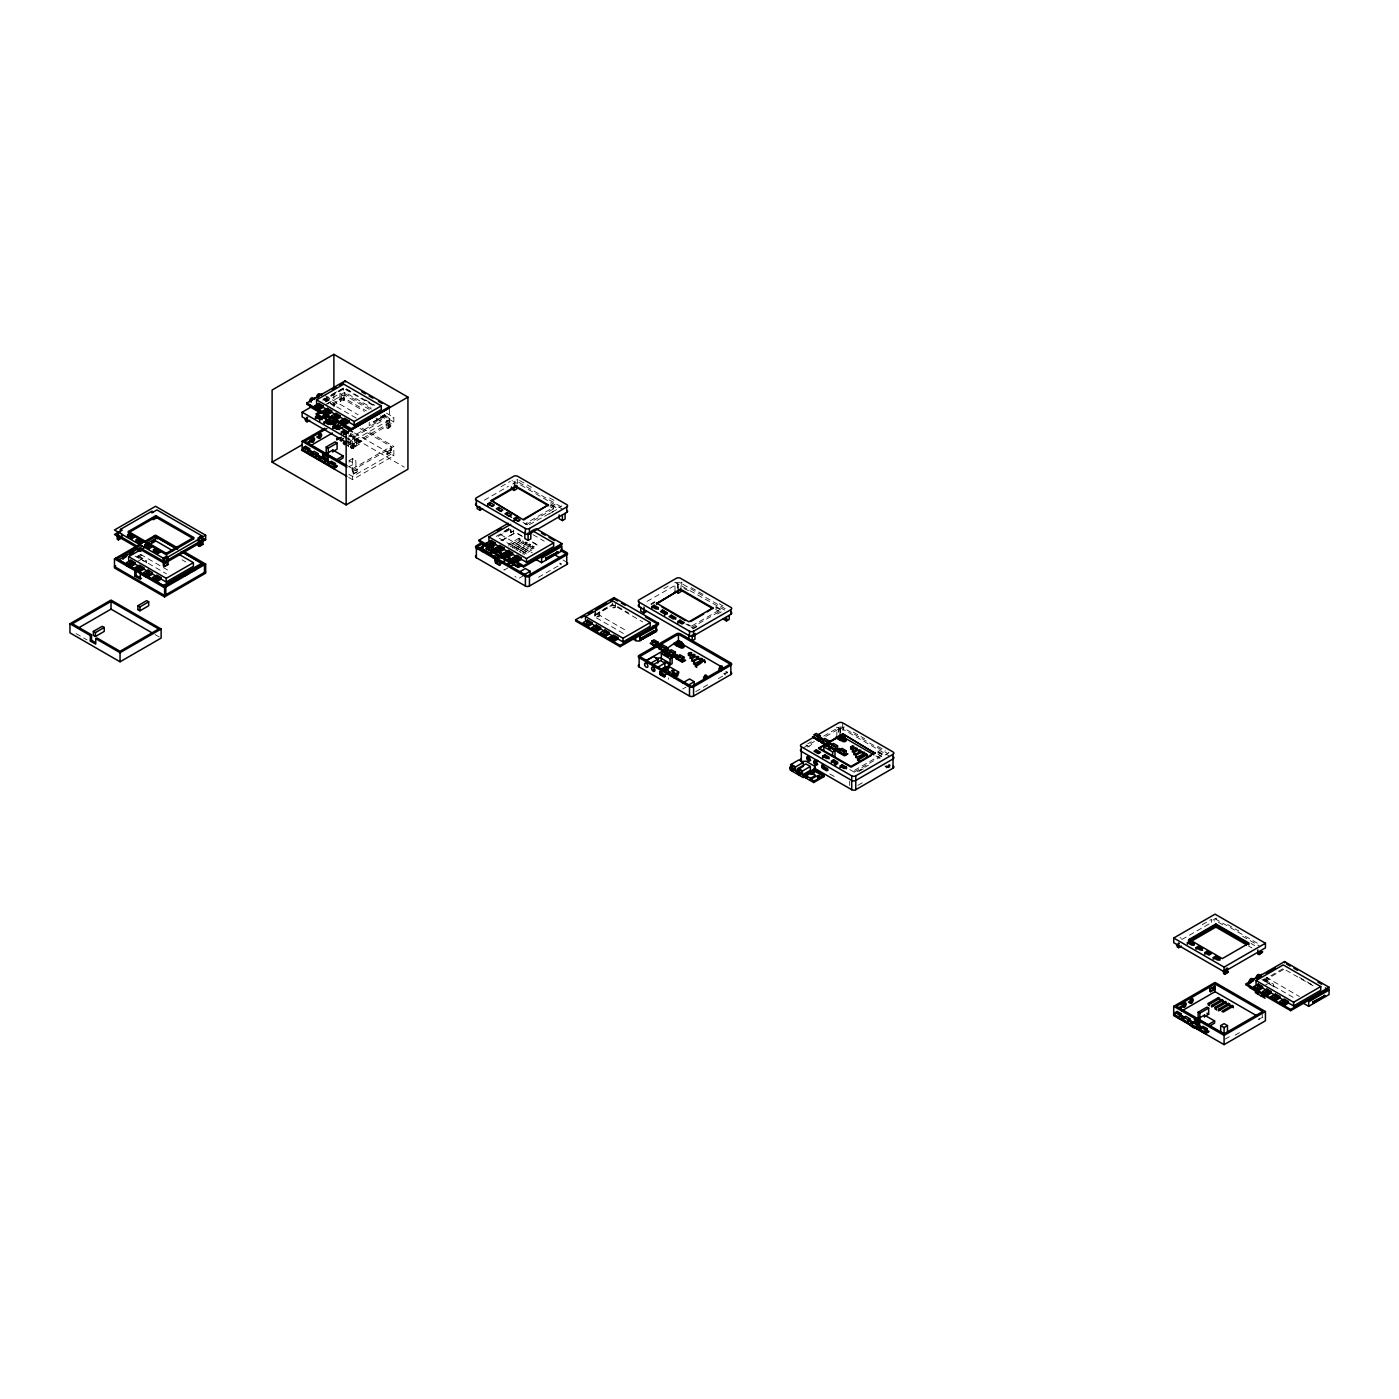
<?xml version="1.0" encoding="UTF-8"?>
<svg xmlns="http://www.w3.org/2000/svg" width="1399" height="1399" viewBox="0 0 1399 1399"><rect width="100%" height="100%" fill="white"/><g stroke="black" fill="none" stroke-linecap="round" stroke-linejoin="round"><path stroke-width="0.75" stroke-dasharray="5 3.75" d="M612.692 607.253C620.247 605.435 608.128 612.255 612.692 602.777M887.018 765.9C888.557 769.38 892.195 763.067 888.435 764.938M597.076 616.26C602.584 613.916 595.292 620.754 597.076 613.269M677.256 587.895L678.06 583.943L678.795 587.93M678.795 584.397L677.256 584.362M839.365 728.966C843.667 728.302 836.41 729.526 839.365 732.499M353.178 448.484L353.178 443.78L351.971 443.081L351.971 447.785L353.178 448.484L356.71 445.826L356.046 439.234M388.974 421.711L389.779 418.196L386.246 420.225L386.246 427.989L387.471 428.689L391.003 426.03L388.974 421.711L388.974 426.415L390.181 427.132L391.003 426.03M599.576 612.062L598.125 612.517M727.428 672.884L725.679 673.199M332.21 394.361L339.677 390.041M323.834 399.345L343.752 387.855L373.778 405.185M322.802 400.254L343.472 388.327L373.323 405.553M325.582 400.691L330.007 398.138L330.007 402.055L325.582 404.608M325.093 402.073L339.94 393.504L341.304 394.273L344.836 392.245L371.05 407.371M326.946 404.066L342.79 395.06L344.836 395.305L369.179 409.347M344.014 395.777L344.014 400.481L341.304 402.038L339.275 399.292L342.79 398.208L342.79 395.06M332.77 404.154L343.752 397.823L366.433 410.921M332.77 405.71L343.752 399.38L364.544 411.376M140.512 554.581L136.822 556.732L166.464 573.835M384.83 414.471L373.288 421.991L384.83 415.328M137.662 557.484L142.068 554.948L142.068 558.866L137.662 561.401M373.288 421.991L385.564 414.891M348.229 437.24L351.621 435.281L351.621 436.855L348.229 438.814M350.362 434.862L354.139 437.048L354.139 435.491L381.56 419.665L377.782 417.479M345.168 441.35L353.667 436.453L355.014 437.24L355.014 438.814L348.229 442.731M354.139 437.048L381.56 421.204L381.56 419.665M344.836 443.116L355.014 437.24M346.865 444.305L357.06 438.412L358.406 439.199L358.406 440.772L348.229 446.648L348.229 445.074M347.407 438.324L352.513 441.28L393.853 417.409L393.853 422.026L352.513 445.896L348.771 443.745M346.865 445.861L358.406 439.199M390.181 422.428L355.906 442.224M350.275 446.264L360.452 440.37L361.816 441.157L361.816 442.731L351.621 448.607L350.275 446.264L351.621 448.607M350.275 447.82L361.816 441.157M351.971 447.785L355.906 445.354M386.246 427.989L390.181 425.558M387.471 428.689L390.181 427.132M349.12 460.568L352.513 458.61L355.906 460.568L355.906 466.689L352.513 464.713L349.12 466.689L349.12 460.568L352.513 462.527L355.906 460.568M348.841 474.366L352.513 476.482L391.143 454.168L391.143 446.491L352.513 468.805L348.841 466.689M348.771 477.461L352.513 479.612L393.853 455.742L393.853 446.491L352.513 470.361L348.771 468.21M352.985 471.271L357.742 469.312L357.742 471.655L353.667 474.016L352.985 471.271L357.742 469.312M386.596 451.86L391.335 449.901L391.335 452.262L387.261 454.605L386.596 451.86L391.335 449.901M352.985 473.614L357.742 471.655M386.596 454.22L391.335 452.262M500.999 486.73L510.285 481.378M484.281 500.23L508.432 486.292M562.818 509.323L517.717 483.285L514.989 482.655L512.279 484.229L512.139 480.312M504.637 530.973L510.163 527.79M504.549 531.428L510.145 528.192M496.173 536.412L510.652 528.053M510.04 529.504L497.065 536.989L526.723 554.109M510.443 529.574L510.443 532.319L514.517 529.976M549.982 505.074L553.759 507.26L526.339 523.086L526.339 524.642L522.561 522.457M510.443 532.319L513.835 531.148M526.339 524.642L553.759 508.799L553.759 507.26M500.964 540.783L515.671 532.285M502.451 540.311L513.643 533.858A2.885 1.661 0 0 1 517.717 533.858L523.366 537.111M529.347 524.625L557.974 508.886L550.664 504.654M559.128 507.435L561.838 505.861M549.038 514.045L556.19 509.918M519.064 538.16L508.886 544.036L508.886 545.995L519.064 540.119L520.428 540.906L519.064 538.16L519.064 540.119M510.25 544.823L520.428 538.947M510.25 546.782L520.428 540.906M513.643 546.782L522.124 541.885M522.474 542.078L512.279 547.971L512.279 545.995L522.474 540.119L523.821 542.864L513.643 548.74M515.671 547.971L525.867 542.078L527.213 542.864L527.213 544.823L517.035 550.699M517.035 548.74L527.213 542.864M515.671 549.929L525.867 544.036L527.213 544.823M519.064 549.929L529.259 544.036L530.606 544.823L530.606 546.782L520.428 552.675M520.428 550.699L530.606 544.823M519.064 551.888L529.259 545.995L530.606 546.782M522.474 551.888L532.652 545.995L534.016 546.782L534.016 548.74L523.821 554.634M523.821 552.675L534.016 546.782M522.474 553.847L532.652 547.971L534.016 548.74M507.75 567.977L504.007 570.145L504.007 568.186M523.681 575.636L518.592 578.574L514.954 576.475M538.458 577.297L558.691 565.616M602.969 609.614L608.565 606.379M594.54 615.018L612.64 604.578L642.683 621.908M663.756 588.699L671.188 584.415M647.038 601.413L677.746 583.838L677.746 589.713M675.035 591.287L674.895 582.264L726.763 611.188M651.06 603.861L654.837 601.692M651.06 604.648L654.837 602.479M696.859 626.735L693.1 628.92L691.263 627.854L691.263 626.297L719.366 610.069L715.711 607.953M691.263 627.854L719.366 611.625L719.366 610.069M696.859 625.948L693.1 628.134L685.755 623.902M717.582 613.986L721.359 611.818M682.712 689.008L686.105 687.049M695.74 691.666L710.849 682.957M718.404 678.585L725.959 674.231M807.678 743.848L811.315 741.75M803.183 747.94L814.358 741.487M823.679 736.101L838.596 727.497A2.885 1.661 0 0 1 842.67 727.497L887.456 753.344M807.52 747.014L814.952 742.712M825.865 736.416L840.624 727.882L888.977 755.792M881.58 754.673L853.46 770.901L853.46 772.458L881.58 756.229L881.58 754.673L877.907 752.557M885.095 754.97L888.977 752.749L885.235 750.581M857.167 771.653L868.394 765.166M859.038 771.356L866.523 767.037M857.937 785.311L865.491 780.957M1202.231 924.687L1211.517 919.335L1211.656 925.613M1212.881 920.122L1216.413 918.076L1216.413 921.137L1214.367 920.909M1181.805 939.551L1211.656 922.466M1263.297 980.069L1283.215 968.563L1313.259 985.91M1264.206 980.647L1284.579 968.877M1265.063 981.399L1269.47 978.863L1269.47 982.78L1265.063 985.333M1258.173 1019.259L1262.912 1017.3L1258.838 1019.644M1225.244 1039.055L1229.319 1036.694M1235.125 1035.138L1242.487 1030.888M725.679 671.66L727.428 671.957M888.435 765.236L889.869 766.075M615.525 605.435L612.028 605.627L595.659 615.07A2.885 1.661 0 0 0 595.659 617.431L624.793 634.254M519.589 480.522L525.237 483.774M527.108 484.858L532.757 488.129M549.667 497.887L557.187 502.224M561.086 506.753L517.717 481.711A2.885 1.661 0 0 0 513.643 481.711M550.664 503.885L557.974 508.099M691.193 587.597L704.292 595.17M719.278 603.808L723.021 605.977M350.659 391.37L345.098 388.17L324.743 399.922L356.238 418.109M365.489 399.939L374.757 405.273M549.982 506.613L553.759 508.799M386.386 413.09L393.853 417.409M725.242 608.74L680.474 582.893A2.885 1.661 0 0 0 676.399 582.893M384.165 414.943L389.779 418.196M688.518 590.675L681.208 587.248M715.938 606.501L723.248 610.716M715.938 607.288L723.248 611.503M371.469 409.103L343.472 392.944L343.472 388.327M382.661 415.573L393.853 422.026M380.423 415.835L389.779 421.256M715.711 609.509L719.366 611.625M386.246 420.225L387.61 421.012L388.292 427.604M375.894 417.934L381.56 421.204M344.014 400.481L341.986 397.736M339.275 399.292L340.079 399.764L340.079 396.634M324.743 395.462L358.092 414.716M324.725 398.12L333.836 403.367L334.448 406.165M323.694 398.418L330.007 402.055M322.907 399.257L333.836 405.57M1227.64 924.564L1238.884 931.052M1215.049 918.776L1257.963 943.556M1218.284 922.221L1225.769 926.54M1242.627 936.281L1259.485 946.004M362.131 428.181L393.853 446.491M359.98 428.496L391.143 446.491M522.999 522.404L528.56 525.604M1250.986 943.451L1254.693 945.584M1248.398 945.881L1252.018 947.962M532.984 534.663L544.246 541.168M687.591 624.181L691.263 626.297M1299.409 977.446L1314.221 985.998M354.472 433.008L393.853 455.742M350.362 433.305L354.139 435.491M351.621 435.281L350.275 434.494L350.275 436.068M348.701 435.019L404.241 467.091M517.543 533.369L523.139 536.586M532.477 541.973L539.927 546.292M532.792 542.567L540.346 546.922M562.958 559.967L566.735 562.153M853.39 732.202L864.634 738.689M877.733 746.262L883.346 749.497M347.407 441.385L351.149 443.553L351.149 440.493L354.681 438.464L354.681 446.211L355.906 446.928M877.925 751.228L885.235 755.443M877.925 752.015L883.416 755.18M500.772 534.663L532.285 552.85M1266.06 977.236L1299.409 996.49M877.907 754.113L881.58 756.229M1264.206 978.828L1273.3 984.092L1273.912 986.872M617.659 606.624L628.641 612.954M1263.175 979.143L1269.47 982.78M875.861 755.915L879.988 758.293M1266.06 981.713L1295.719 998.834M1261.915 979.58L1273.3 986.278L1273.3 984.092M884.763 765.918L888.155 767.876L888.155 766.302M1179.952 937.557L1181.316 938.344M349.12 466.689L352.513 468.648M597.478 614.004L626.612 630.827M849.805 769.555L855.296 772.738M805.876 744.898L809.269 746.856M829.852 773.962L837.389 778.299M182.115 559.827L185.857 561.996M140.512 554.389L170.171 571.509M138.623 555.963L145.916 560.177L146.528 562.958M137.347 556.137L142.068 558.866M134.986 556.05L144.097 561.314M155.027 634.551L159.276 637M76.053 633.572L87.053 639.92M1262.248 1014.555L1262.248 1016.898M886.127 766.075L886.127 767.247M849.665 781.114L849.665 785.399M842.67 722.881L842.67 731.205M840.624 727.882L840.624 734.003M839.96 734.318L839.96 728.442L843.212 730.313L844.034 726.798L840.152 729.019L836.759 727.06L836.899 736.084M838.596 727.497L838.596 733.041M681.82 585.237L681.82 582.194L678.288 584.222L678.288 589.591M681.016 585.709L681.016 591.602M668.32 677.955L668.32 679.197M615.298 602.777L615.298 607.253M599.681 611.783L599.681 616.26M595.659 610.611L595.659 617.431M594.82 611.783L594.82 616.26M532.652 545.995L532.652 547.971M529.259 544.036L529.259 545.995M525.867 542.078L525.867 544.036M517.717 483.285L517.717 479.437L514.185 481.483L514.185 486.835M514.989 482.655L514.989 485.785M513.643 529.994L513.643 533.858M511.125 529.976L511.125 532.722M390.671 449.516L390.671 451.86M389.569 409.365L389.569 413.842L369.214 425.593L369.214 421.134M387.261 452.262L387.261 454.605M360.452 440.37L360.452 441.944M357.06 438.412L357.06 439.986M357.06 468.91L357.06 471.271M353.667 436.453L353.667 438.027M353.667 471.655L353.667 474.016M352.513 441.28L352.513 445.896M352.513 458.61L352.513 479.612M344.836 392.245L344.836 395.305M343.752 397.823L343.752 399.38M341.304 394.273L341.304 402.038M339.94 393.504L339.94 396.547M333.889 393.696L333.889 406.794M145.916 560.177L145.916 562.363M886.564 768.034A2.308 1.329 0 0 1 886.931 766.232A2.308 1.329 0 0 1 890.061 766.302M890.061 767.019A2.308 1.329 0 0 1 887.386 767.264A2.308 1.329 0 0 1 886.162 765.865M888.435 764.746A2.308 1.329 0 0 1 890.061 765.131M725.871 674.913A2.308 1.329 0 0 1 724.035 673.181M725.871 672.289A2.308 1.329 0 0 1 727.585 672.517M725.871 673.741A2.308 1.329 0 0 1 724.367 673.199M561.401 564.829A2.308 1.329 0 0 1 559.932 563.15M561.401 563.657A2.308 1.329 0 0 1 560.247 563.167"/><path stroke-width="1.5" d="M845.136 739.424L843.037 739.249L845.136 739.424A2.116 1.224 0 0 0 841.988 740.351A2.116 1.224 0 0 0 844.646 741.662A2.116 1.224 0 0 0 845.8 739.774M669.334 662.951L668.722 667.935L669.334 662.951L660.573 657.897L655.746 658.247M814.148 771.269L814.76 766.285L805.999 761.231L801.19 761.581M129.407 562.643L132.275 562.643L126.557 564.287L126.557 562.643L130.841 560.177L135.108 562.643L135.108 564.287L130.841 566.752L130.841 565.109L135.108 562.643M155.272 577.577L158.139 577.577L152.439 579.221L152.439 577.577L156.705 575.111L160.99 577.577L160.99 579.221L156.705 581.687L156.705 580.043L160.99 577.577M319.776 405.255C321.56 407.686 314.897 406.252 318.395 405.045M491.818 542.182C494.599 544.089 487.604 544.089 490.384 542.182M508.711 552.063C511.982 553.532 505.529 554.651 506.945 551.713C509.778 549.317 510.565 554.266 507.103 552.343M589.101 622.555C583.418 624.636 589.434 618.865 591.934 624.216L591.934 622.555L587.65 620.089L583.383 622.555L583.383 624.216M606.344 632.523C600.661 634.586 606.676 628.816 609.177 634.167L609.177 632.523L604.893 630.057L600.626 632.523L600.626 634.167M725.556 619.04L726.885 619.04M1259.677 986.557C1253.994 988.638 1260.027 982.867 1262.51 988.201L1262.51 986.557L1258.243 984.092L1253.959 986.557L1253.959 988.201M838.84 737.938L839.995 738.987L841.638 738.025M690.039 658.299C702.718 652.371 686.262 654.015 691.666 658.579M705.148 662.479C702.875 657.338 707.929 659.681 695.408 666.624L695.408 665.05L703.557 660.345M853.932 754.743C871.822 747.468 849.088 749.881 855.576 755.18L860.315 752.435L860.315 750.861M867.345 756.125L865.929 753.921L867.345 754.551L857.604 760.269L857.604 758.695L865.754 753.991M665.627 669.422L666.554 668.705M814.008 774.434L812.784 773.227L811.175 774.451M303.618 447.575L305.524 446.316L309.669 448.712L309.669 451.073L307.623 452.244L303.618 449.936L303.618 447.575L307.623 449.883L307.623 452.244M307.623 449.883L309.529 448.642M308.917 454.08L312.309 451.807L305.314 447.767L301.922 449.726L309.599 454.483L314.128 451.3L318.272 453.678L318.272 456.039L316.244 457.211L312.222 454.902L312.362 452.314M316.244 457.211L316.244 454.867L318.133 453.608M326.911 458.662L326.911 461.023L324.865 462.195L320.861 459.886L320.861 457.525L322.767 456.284L327.611 459.134M324.865 462.195L324.865 459.851L326.771 458.592M309.599 454.168L326.841 464.433L331.371 461.25L335.515 463.646L335.515 465.989L333.487 467.161L329.482 464.853L329.604 462.265M333.487 467.161L333.487 464.818L335.375 463.559M494.022 549.807L491.976 550.979L487.971 548.67L488.111 545.295M501.874 557.484L518.172 566.892L521.565 565.476L518.172 567.434L486.275 548.478L501.874 557.484L505.354 555.246M509.358 557.571L509.219 560.929L511.265 559.757M510.513 562.468L513.958 560.23M652.091 641.057L653.98 639.815L658.125 642.193L658.125 644.554L656.096 645.726L652.091 643.418L652.091 641.057L656.096 643.383L656.096 645.726M656.096 643.383L657.985 642.124M660.695 646.041L662.601 644.782L666.728 647.177L666.728 649.521L664.7 650.692L660.695 648.384L660.695 646.041L664.7 648.349L664.7 650.692M664.7 648.349L666.606 647.09M669.334 651.025L671.24 649.766L675.367 652.161L675.367 654.505L673.339 655.694L669.334 653.368L669.334 651.025L673.339 653.333L673.339 655.694M673.339 653.333L675.245 652.074M677.938 655.991L679.844 654.732L683.989 657.128L683.989 659.471L681.943 660.66L677.938 658.334L677.938 655.991L681.943 658.299L681.943 660.66M681.943 658.299L683.849 657.04M814.288 734.702L816.194 733.461L820.339 735.839L820.339 738.2L818.293 739.372L814.288 737.063L814.288 734.702L818.293 737.028L818.293 739.372M818.293 737.028L820.199 735.769M822.892 739.686L824.798 738.427L828.942 740.823L828.942 743.166L826.896 744.338L822.892 742.03L822.892 739.686L826.896 741.995L826.896 744.338M826.896 741.995L828.803 740.736M831.531 744.67L833.437 743.411L837.581 745.807L837.581 748.15L835.535 749.339L831.531 747.014L831.531 744.67L835.535 746.979L835.535 749.339M835.535 746.979L837.441 745.719M840.134 749.637L842.041 748.378L846.185 750.773L846.185 753.134L844.139 754.306L840.134 751.997L840.134 749.637L844.139 751.945L844.139 754.306M844.139 751.945L846.045 750.703M1175.195 1012.614L1177.101 1011.355L1181.246 1013.75L1181.246 1016.111L1179.2 1017.283L1175.195 1014.974L1175.195 1012.614L1179.34 1014.695L1181.106 1013.68M1179.34 1014.695L1179.2 1017.283M1183.939 1017.353L1183.799 1019.941L1187.821 1022.249L1189.85 1021.078L1189.85 1018.717L1185.705 1016.321L1181.176 1019.521L1184.568 1017.248M1189.71 1018.647L1187.821 1019.888L1187.821 1022.249M1192.578 1022.337L1192.438 1024.925L1196.442 1027.233L1198.488 1026.062L1198.488 1023.701L1194.344 1021.322L1189.098 1024.085L1181.176 1019.206M1198.348 1023.631L1196.442 1024.89L1196.442 1027.233M1206.952 1028.597L1205.064 1029.856L1205.064 1032.2L1207.092 1031.028L1207.092 1028.685L1202.948 1026.289L1201.059 1027.548L1201.059 1029.891L1205.064 1032.2M674.493 674.405L671.677 674.108L672.499 675.07M1223.548 970.486L1223.548 973.617L1224.755 974.334L1228.287 971.658L1224.755 972.76L1224.755 969.629M1224.755 974.334L1228.287 971.658M1257.823 949.956L1257.823 953.821L1259.048 954.538L1262.58 951.862L1259.048 952.964L1259.869 953.436M1259.048 954.538L1262.58 951.862M688.413 655.484C698.346 649.818 682.065 654.33 691.246 654.033M691.771 660.975C709.503 653.893 686.892 656.236 693.362 661.535M693.554 663.791C716.113 654.977 687.836 658.579 695.058 664.473M850.627 749.13C860.245 742.886 844.262 748.15 853.6 747.783M855.663 757.558C878.485 748.71 850.015 752.137 857.272 758.118M857.604 758.695L858.969 761.056M665.417 647.982C674.335 648.611 660.993 654.015 667.236 652.966C664.7 650.378 653.525 648.419 661.447 647.02L659.419 645.604L656.708 647.422L650.395 643.225L656.708 647.422M827.474 746.157L829.537 746.332L827.491 746.576M706.478 677.781L704.606 677.343L706.303 677.885M722.094 668.757L720.275 668.197L721.919 668.862M334.991 415.206C333.207 417.654 339.87 416.202 336.372 414.996M595.257 626.944C593.473 629.393 600.136 627.941 596.656 626.735M672.185 672.429C670.278 675.018 677.396 673.479 673.671 672.202M817.366 777.197L820.234 777.634L817.611 778.264M688.465 654.959L688.605 653.298M695.408 665.05L696.754 667.41M701.651 660.643L701.511 659.174M704.904 661.132L704.904 662.706M853.53 746.944L853.53 748.517M852.253 751.945C865.019 746.104 848.441 747.608 853.862 752.225M863.865 754.288L863.708 752.819M333.889 354.349L272.106 390.024L272.106 462.142L346.148 504.899L407.931 469.225L407.931 397.106L333.889 354.349L333.889 387.138M310.718 400.184L315.125 397.631M317.713 396.144L322.12 393.591M306.748 403.017L345.098 380.878L389.569 406.549L389.569 407.808L351.219 429.948L306.748 404.276L306.748 403.017L351.219 428.689L389.569 406.549M332.315 389.517L335.97 387.401M339.625 385.285L343.28 383.186M316.594 399.852L343.752 384.165L381.297 405.85L381.297 409.522L354.139 425.209L316.594 403.524L316.594 399.852L354.139 421.519L381.297 405.85M346.917 442.679L302.132 416.815L302.132 412.198L311.522 406.777M314.478 405.85L318.762 403.367L323.047 405.85L323.047 407.494L318.762 409.959L318.762 408.316L314.478 405.85L314.478 407.494L317.328 405.85M318.762 408.316L323.047 405.85M309.739 420.277L307.011 421.833L305.786 421.134L304.982 419.088L307.693 417.532M321.805 412.04L316.314 415.206L316.314 413.667L319.969 411.551M323.117 410.816L327.383 408.351L331.668 410.816L331.668 412.46L327.383 414.943L327.383 413.3L323.117 410.816L323.117 412.46M120.454 532.442L120.454 529.382L152.019 511.16L153.383 511.947M320.668 418.896L317.818 417.252L315.509 418.581L315.509 417.007L317.818 415.678L322.102 418.161L322.102 419.735M121.94 530.169L114.473 534.488L134.986 546.309L136.21 545.61L117.184 534.488L117.184 539.175L118.408 539.892L121.8 537.933L121.8 534.051M151.826 512.926L156.915 509.901L201.858 535.852L201.718 542.13M327.383 413.3L331.668 410.816M315.509 417.007L319.794 419.49L322.102 418.161M128.393 531.48L155.831 515.636L193.639 537.478L193.639 538.877L166.219 554.703L128.393 532.879L128.393 531.48L166.219 553.304L166.219 554.703M128.393 532.879L155.831 517.035L155.831 515.636M331.738 415.8L336.005 413.335L340.289 415.8L340.289 417.444L336.005 419.91L336.005 418.266L331.738 415.8L331.738 417.444M156.775 517.735L153.383 519.694L152.159 518.994M127.589 534.838L129.897 533.491L134.182 535.974L134.182 537.391L131.873 538.72L127.589 536.237L127.589 534.838L131.873 537.303L134.182 535.974M324.131 423.565L324.131 421.991L326.439 420.662L330.706 423.128L330.706 424.701L326.439 422.236L326.439 420.662M328.24 420.085L332.56 417.584M127.589 536.237L129.897 534.908L134.182 537.391M336.005 418.266L340.289 415.8M329.325 419.455L332.455 421.256L335.9 419.28M330.706 423.128L328.398 424.457L324.131 421.991M329.255 419.508L329.255 418.318L323.834 415.188L324.848 418.126L325.932 417.497L322.819 415.695L322.819 416.954L332.455 422.515L335.9 420.539M302.132 450.53L302.132 441.28L324.69 428.251M332.193 423.914L337.841 420.662M326.911 428.531L304.842 441.28L347.004 465.622M334.274 424.282L337.963 422.166M340.359 420.784L344.626 418.301L348.911 420.784L348.911 422.428L344.626 424.894L344.626 423.25L340.359 420.784L340.359 422.428M136.21 539.804L138.518 538.475L142.785 540.941L142.785 542.357L140.477 543.686L136.21 541.221L136.21 539.804L140.477 542.287L142.785 540.941M332.752 426.975L335.06 425.646L339.327 428.111L337.019 429.441L332.752 426.975L332.752 428.531L335.06 427.202L339.327 429.668M272.106 462.142L302.062 444.847M309.546 440.528L313.289 438.359M136.21 541.221L138.518 539.892L142.785 542.357M306.678 442.958L309.389 441.402L309.389 443.745L309.389 441.402M342.318 423.949L338.243 426.31L338.243 423.949L338.925 426.695L343 424.352M344.626 423.25L348.911 420.784M183.391 551.223L205.653 564.077L205.653 573.17L164.575 596.883L114.473 567.959L114.473 558.866L155.551 535.152L177.83 548.006M310.368 445.774L332.437 433.025M339.8 428.776L343.472 426.66L352.635 431.959M134.986 546.309L134.986 548.286L136.21 547.569L141.369 550.559L141.369 548.583L164.575 561.838L202.942 539.699L202.942 544.403L199.55 546.362L198.326 545.645L198.326 537.898L201.858 535.852M116.921 558.866L140.844 545.05M146.353 541.868L155.551 536.551M122.797 556.977L127.204 554.424M129.792 552.937L134.199 550.402M118.828 561.069L118.828 559.827L142.576 546.117M151.407 547.341L147.14 544.876L147.14 543.459L151.407 545.925L151.407 547.341L149.098 548.67L144.831 546.205L144.831 544.788L157.178 537.671L177.568 549.44M341.373 433.515L341.373 431.941L343.682 430.612L348.229 433.323M122.482 558.97L126.12 556.854M129.775 554.738L133.43 552.64M144.831 546.205L147.14 544.876M151.704 542.095L155.359 539.979M141.369 550.559L140.145 551.258L141.369 548.583M147.437 571.177L128.673 560.334L128.673 556.645L155.831 540.958L172.724 550.716M308.917 453.766L312.309 451.807M115.697 565.843L114.473 566.543L164.575 595.467L205.653 571.754M407.931 397.106L346.148 432.781L346.148 504.899M343.472 434.494L346.865 432.536M309.599 454.483L312.991 452.209M144.831 544.788L149.098 547.254L151.407 545.925M341.443 437.24L336.687 439.986L336.687 438.412L338.051 439.199M312.222 454.902L314.268 453.731M337.089 443.046L328.275 448.135L328.275 454.255L326.229 453.084L326.229 446.963L335.06 441.874L337.089 443.046L337.089 449.166L333.557 451.195M343.472 438.412L340.079 440.37L341.443 441.157M153.453 549.772L155.761 548.425L160.028 550.909L160.028 552.308L157.72 553.654L153.453 551.171L153.453 549.772L157.72 552.238L160.028 550.909M153.453 551.171L155.761 549.842L160.028 552.308M317.521 458.732L320.913 456.774L317.521 459.047M343.052 455.917L332.857 450.041L326.072 453.958L336.25 459.834L343.052 455.917L343.052 458.033L337.946 460.971M346.865 441.944L343.472 443.903L343.472 442.346L344.836 444.69M318.203 459.134L321.595 457.176L329.552 461.775L326.159 464.048M318.203 459.449L321.595 457.176M135.178 567.627L139.463 565.144L143.747 567.627L143.747 569.271L139.463 571.736L139.463 570.092L135.178 567.627L135.178 569.271C149.431 562.695 133.535 572.086 139.463 566.787M114.473 558.866L134.846 570.617L136.07 569.918L136.07 575.409L141.491 578.539M166.219 553.304L193.639 537.478M139.463 570.092L143.747 567.627M326.159 463.734L329.552 461.775M168.107 559.967L168.107 556.907L166.761 556.12L163.228 558.149L163.368 565.843L164.575 566.543L167.985 564.584L167.985 559.88M326.841 464.433L330.234 462.16M134.846 570.617L134.846 576.108L136.07 575.409M205.653 535.222L155.551 506.298L114.473 530.011L164.575 558.935L205.653 535.222L205.653 539.699L164.575 563.412L140.145 549.3M134.846 576.108L140.285 579.238L140.285 573.765L141.491 573.048L165.799 587.09L165.799 594.767M201.858 538.912L202.942 539.699M143.8 572.593L148.084 570.127L152.369 572.593L152.369 574.237L148.084 576.72L148.084 575.076L143.8 572.593L143.8 574.237M198.326 545.645L201.718 543.686L202.942 544.403M148.084 575.076L152.369 572.593M333.819 468.14L337.211 466.182L333.819 468.7L326.841 464.118M69.95 623.762L111.028 600.049L161.13 628.99L161.13 638.084L120.052 661.797L69.95 632.855L69.95 623.762L90.323 635.531L91.547 634.814L91.547 640.305L95.167 642.403M90.323 635.531L90.323 641.022L95.744 644.152L95.744 638.661L96.968 637.961L120.052 651.287L158.682 628.99L111.028 601.465L72.398 623.762L91.547 634.814M77.907 628.273L111.028 609.142L153.19 633.485M128.673 556.645L166.219 578.329L193.377 562.643L193.377 566.333L166.219 582.001L151.197 573.328M163.298 585.499L201.648 563.342L201.648 564.601L163.298 586.758L163.298 585.499L118.828 559.827M164.575 586.373L203.222 564.077M184.983 575.793L188.69 573.66M192.397 571.509L196.105 569.376M140.285 573.765L164.575 587.79L205.653 564.077M93.366 631.404L102.197 626.315L104.243 627.486L104.243 631.404L95.412 636.51L93.366 635.338L93.366 631.404L95.412 632.593L104.243 627.486M137.906 609.632L137.906 605.697L146.65 600.643L148.696 601.832L148.696 605.75L139.935 610.803L137.767 609.544M137.906 605.697L139.935 606.886L148.696 601.832M90.323 641.022L91.547 640.305M95.744 638.661L120.052 652.703L161.13 628.99M491.241 500.475L515.951 486.205L548.338 504.899L523.628 519.956L491.241 500.475L518.225 516.843M491.241 501.262L515.951 486.974L515.951 485.418M487.709 503.815L490.017 502.486L494.302 504.969L491.993 506.298L487.709 503.815L487.709 506.176M478.003 507.155L477.181 506.683L477.181 508.641L479.892 510.215L482.62 508.641M511.474 486.887L511.474 488.846L514.185 490.419L516.896 488.846L516.896 485.453M498.639 507.47L496.33 508.799L500.597 511.265L502.906 509.936L498.639 507.47L498.639 509.813L501.489 511.474M507.26 512.454L504.952 513.783L509.219 516.248L511.527 514.919L507.26 512.454L507.26 514.797L511.527 517.263M515.881 517.42L513.573 518.767L517.857 521.232L520.166 519.903L515.881 517.42L515.881 519.781L518.732 521.425M535.974 528.63L561.908 543.616L561.908 544.858L523.558 567.015L479.088 541.343L479.088 540.084L508.309 523.209M513.573 521.11L515.881 519.781M497.344 530.798L500.999 528.682M532.984 530.99L553.637 542.899L553.637 546.589L526.479 562.276L488.933 540.591L488.933 536.901L510.652 524.363M481.956 542.497L476.359 545.732A2.885 1.661 0 0 0 476.359 548.076L476.359 557.729L525.394 586.024A2.885 1.661 0 0 0 529.452 586.024L566.735 564.497A2.885 1.661 0 0 0 567.364 562.695M523.628 519.169L548.338 504.899M482.568 543.721L477.042 546.904L527.423 575.986L566.053 553.689L560.457 550.454M493.864 551.853L490.927 553.549L483.057 549.003L483.057 545.085L485.995 543.389A2.501 1.434 -60 0 0 483.862 544.841M486.817 544.561L486.817 542.899L491.101 540.434L495.368 542.899L495.368 544.561L491.101 547.026L491.101 545.383L495.368 542.899M477.514 549.37L481.588 547.026L481.588 549.772L481.588 547.026M486.275 548.478L489.667 546.519M486.275 549.02L489.667 547.061M493.882 546.589L491.976 547.848L491.976 550.979M495.438 549.527L495.438 547.883L499.723 545.418L504.007 547.883L504.007 549.527L499.723 551.993L499.723 550.349L504.007 547.883M476.359 500.177L525.394 528.472A2.885 1.661 0 0 0 529.452 528.472L566.735 506.963A2.885 1.661 0 0 0 566.735 504.602L517.717 476.307A2.885 1.661 0 0 0 513.643 476.307L476.359 497.834A2.885 1.661 0 0 0 476.359 500.177L476.359 505.581L525.394 533.893A2.885 1.661 0 0 0 529.452 533.893L566.735 512.366A2.885 1.661 0 0 0 567.364 510.565M493.27 552.518L496.662 550.541M493.27 552.815L496.662 550.856M493.952 552.902L497.344 550.944M530.955 531.463L534.663 529.312M493.952 553.217L497.344 551.258M504.06 552.867L508.344 550.384L512.629 552.867L512.629 554.511L508.344 556.977L508.344 555.333L504.06 552.867L504.06 554.511M500.597 555.945L500.597 552.815L496.575 550.507L496.575 553.637L500.597 555.945L502.626 554.773M524.835 532.215L524.835 538.51L528.105 540.399L530.816 538.825L530.816 533.246M559.128 514.954L559.128 518.714L562.381 520.603L565.109 519.029L565.109 513.45M496.82 559.005L500.125 557.099L500.125 558.271M501.874 557.799L505.948 556.225L502.556 558.184M502.556 557.869L505.948 555.91M508.344 555.333L512.629 552.867M502.258 563.307L505.564 560.23L500.597 563.097L494.826 559.915L495.508 562.975L497.275 562.276M500.405 563.132L501.751 562.346M500.667 564.234L499.583 564.864L496.19 562.905L495.176 559.95M512.681 559.495L512.681 557.834L516.965 555.368L521.25 557.834L521.25 559.495L516.965 561.961L516.965 560.317L521.25 557.834M507.242 564.042L510.67 562.066M510.513 562.783L513.905 560.824M511.195 562.853L514.587 560.894M507.242 565.301L514.587 561.209M509.621 566.91L513.363 564.741M488.933 536.901L526.479 558.586L553.637 542.899M513.835 560.457L513.835 563.587L517.84 565.913L519.868 564.724M479.088 540.084L523.558 565.756L561.908 543.616M518.592 572.453L525.394 568.536L530.134 571.282L530.134 575.356M545.61 558.201L557.904 551.958L546.362 559.495L545.61 558.201L546.362 559.495M545.61 559.058L557.904 551.958M541.553 562.66L561.908 550.909L561.908 546.432L541.553 558.201L541.553 562.66L535.992 559.46M523.348 575.199L530.134 571.282M476.359 548.076L525.394 576.388A2.885 1.661 0 0 0 529.452 576.388L566.735 554.861A2.885 1.661 0 0 0 566.735 552.518L561.086 549.247M575.636 619.74L614.004 597.6L658.474 623.272L658.474 624.531L620.107 646.67L575.636 620.999L575.636 619.74L620.107 645.411L658.474 623.272M581.11 617.833L584.765 615.717M588.419 613.619L592.074 611.503M595.729 609.387L606.694 603.074M610.349 600.958L614.004 598.842L617.693 600.993M585.481 616.557L612.64 600.888L650.185 622.555L650.185 626.245L623.027 641.931L585.481 620.247L585.481 616.557L623.027 638.241L650.185 622.555M583.383 622.555L587.65 625.038L591.934 622.555M591.934 624.216L587.65 626.682L587.65 625.038M592.004 629.183L592.004 627.539L596.271 625.073L600.556 627.539L600.556 629.183L596.271 631.649L596.271 630.005L600.556 627.539M680.526 589.206L656.498 603.878L680.526 589.206L712.913 607.9L707.369 611.905M656.516 603.459L680.876 589.399M651.812 606.571L654.12 605.242L658.422 607.708L656.114 609.055L651.812 606.571L651.812 608.128L654.12 606.799L658.422 609.282M600.626 632.523L604.893 634.989L609.177 632.523M640.742 607.149L640.742 611.083L644.012 612.954L646.723 611.398M675.035 591.287L678.288 593.159L681.016 591.602M609.177 634.167L604.893 636.632L604.893 634.989M609.247 639.151L609.247 637.489L613.514 635.024L617.798 637.489L617.798 639.151L613.514 641.616L613.514 639.973L617.798 637.489M662.741 610.209L660.433 611.555L664.717 614.021L667.026 612.692L662.741 610.209L662.741 611.783L667.026 614.248M671.363 615.193L669.054 616.522L673.339 618.988L675.647 617.659L675.647 619.232L671.363 616.767L671.363 615.193L675.647 617.659M635.723 636.09A2.885 1.661 0 0 0 639.798 636.09L656.428 626.874L656.428 631.351L639.798 640.55A2.885 1.661 0 0 1 635.723 640.55L632.086 638.451M642.176 637.454L642.928 638.748L642.176 637.454L653.718 630.792L654.47 632.086L653.718 630.792M642.176 638.329L654.47 631.229M679.984 620.177L677.676 621.506L681.96 623.971L684.268 622.642L679.984 620.177L679.984 621.733L682.834 623.377M677.676 623.08L679.984 621.733M656.498 603.074L688.885 621.786L712.913 607.9M690.739 621.506L703.68 614.039M678.428 634.237L639.798 656.551L691.526 686.419L730.173 664.105L678.428 634.237L678.428 640.357L666.658 648.716M655.362 642.176L660.101 644.904L659.419 645.604M658.737 648.594L661.447 647.02M639.116 602.147L689.497 631.229A2.885 1.661 0 0 0 693.572 631.229L730.838 609.702A2.885 1.661 0 0 0 730.838 607.358L680.474 578.259A2.885 1.661 0 0 0 676.399 578.259L639.116 599.786A2.885 1.661 0 0 0 639.116 602.147L639.116 606.764L689.497 635.846A2.885 1.661 0 0 0 693.572 635.846L730.838 614.336A2.885 1.661 0 0 0 731.1 612.15M645.901 660.713L662.881 650.902M645.604 661.097L653.473 656.551L657.897 659.104L657.897 663.021M661.325 659.803L661.325 653.683L663.353 652.511L672.115 657.565L672.115 663.686L670.086 664.857L664.822 661.832M658.737 648.034L665.312 651.829L668.705 649.87M674.213 642.788L677.606 644.747L681.82 642.316L681.82 643.89L723.021 667.673M674.213 644.362L677.606 646.321L681.82 643.89M664.385 654.12A2.116 1.224 0 0 1 667.375 653.63L668.023 652.931M650.01 663.651L657.897 659.104M723.248 619.11L726.501 620.999L729.211 619.425L729.211 615.508M652.599 665.137L660.468 660.59L664.892 663.126L664.892 667.061L660.153 669.789M661.325 653.683L670.086 658.737L672.115 657.565M673.951 656.831L677.343 654.854L673.951 657.373L667.34 653.018L673.951 657.373M657.005 667.673L664.892 663.126M675.979 658.002L682.292 661.64L685.685 660.223L682.292 662.182L675.979 658.544L679.372 656.044M675.979 658.544L679.372 656.586M661.43 669.946L668.722 665.732M659.629 673.566L660.975 670.89L660.293 674.738L664.508 677.168L665.19 674.895M659.681 671.87L668.984 666.431L678.637 671.992L678.637 673.251L673.479 676.224M660.293 674.738L661.657 673.951M669.054 673.916L670.086 672.15L664.647 669.019L664.647 670.191L659.681 673.059L660.713 674.808L661.797 674.196M666.781 674.056L670.086 672.15M665.12 676.189L660.713 674.808M671.747 675.962L678.637 671.992M674.108 676.102L677.868 673.933L677.868 675.734L674.108 677.903M682.712 682.887L689.497 678.97L694.254 681.715L694.254 685.79M687.451 685.632L694.254 681.715M639.116 657.722L689.497 686.804A2.885 1.661 0 0 0 693.572 686.804L730.838 665.294A2.885 1.661 0 0 0 730.838 662.934L680.474 633.852A2.885 1.661 0 0 0 676.399 633.852L639.116 655.379A2.885 1.661 0 0 0 639.116 657.722L639.116 666.973L689.497 696.055A2.885 1.661 0 0 0 693.572 696.055L730.838 674.545A2.885 1.661 0 0 0 731.1 672.359M814.358 736.853L801.312 744.39A2.885 1.661 0 0 0 801.312 746.751L801.312 760.619A2.885 1.661 0 0 1 800.858 758.608M818.1 734.702L838.596 722.881A2.885 1.661 0 0 1 842.67 722.881L893.052 751.962A2.885 1.661 0 0 1 893.052 754.306L893.052 768.191L855.768 789.701A2.885 1.661 0 0 1 851.694 789.701L814.375 768.156M818.905 740.508L822.297 738.55L818.905 741.068L812.592 736.871L818.905 741.068M841.586 750.231L838.858 749.217L836.147 751.018L820.933 742.239L823.661 740.438M871.42 755.443L851.082 767.194L818.695 748.482L842.74 733.81L875.127 753.309L842.74 733.81M818.712 748.063L825.095 744.548M828.086 742.659L843.072 734.003M814.148 769.065L803.218 775.378L791.03 768.348L791.03 764.431L798.916 759.884L803.323 762.42L803.323 766.337L795.454 770.884L795.454 766.967L803.323 762.42M816.317 749.847L814.008 751.176L818.31 753.659L820.618 752.312L816.317 749.847L816.317 751.403L819.184 753.064M818.695 748.482L826.092 744.216M829.799 742.082L842.74 734.615M823.854 751.106L823.854 746.821L826.232 745.457M827.509 745.475L830.901 743.516L827.509 746.034L820.933 742.239M844.034 737.535L839.82 739.966L836.427 738.007L836.427 736.434L839.82 738.392L844.034 735.961L844.034 737.535L873.99 754.83M830.237 746.576L829.555 747.206L836.147 750.476L839.54 748.517L838.858 749.217M798.025 772.388L798.025 768.453L805.894 763.906L810.318 766.46L810.318 770.377L802.431 774.924L802.431 771.006L810.318 766.46M822.647 756.159L824.955 754.813L829.222 757.296L826.914 758.625L822.647 756.159L822.647 757.716L824.955 756.387L829.222 758.853M823.854 746.821L832.615 751.875L834.993 750.511L834.993 756.929M838.193 751.648L844.489 755.285L847.881 753.869L844.489 755.827L838.193 752.19L841.586 749.689M838.193 752.19L840.904 750.633M804.11 775.711L814.428 769.747L824.063 775.326L824.063 776.567L813.746 782.531L804.11 776.97L804.11 775.711L807.223 777.512L806.139 778.141L805.125 775.203L810.546 778.334L815.512 775.483L815.512 776.655L809.531 780.1M821.825 765.323L823.189 764.536L823.854 767.596L828.068 770.027L826.704 770.814L822.507 768.383L821.825 765.323L827.631 768.716M833.577 759.797L831.268 761.126L835.535 763.609L837.844 762.263L833.577 759.797L833.577 761.371L837.844 763.837M805.125 776.375L810.073 773.525L810.073 772.335L815.512 775.483M811.07 772.965C821.178 770.132 804.285 778.019 814.428 771.006L824.063 776.567M821.825 767.212L823.189 766.425M831.268 762.7L833.577 761.371M822.507 768.383L823.854 767.596M810.546 778.334L813.746 781.272L824.063 775.326M846.465 767.247L842.198 764.781L839.89 766.11L844.157 768.576L846.465 767.247L846.465 768.82L842.198 766.337L839.89 767.684M818.695 747.678L851.082 766.39L875.127 752.505M801.312 746.751L851.694 775.833A2.885 1.661 0 0 0 855.768 775.833L893.052 754.306M1173.709 938.029L1215.049 914.159L1265.43 943.241L1265.43 947.875L1224.09 971.745L1173.709 942.664L1173.709 938.029L1224.09 967.111L1265.43 943.241M1181.316 946.109L1178.588 947.683L1177.363 946.966L1176.559 944.937L1179.27 943.363M1189.115 939.429L1215.871 923.97L1249.062 943.136L1222.324 958.595L1189.115 939.429L1188.433 940.583M1193.924 937.417L1214.035 925.806M1189.115 940.967L1215.871 925.526L1249.062 944.692M1187.419 944.22L1187.419 942.664L1189.727 941.317L1194.029 943.8L1194.029 945.374L1189.727 942.891L1189.727 941.317M1188.433 942.926L1215.871 927.1L1246.596 944.832M1194.029 943.8L1191.721 945.129L1187.419 942.664M1196.04 947.63L1198.348 946.301L1202.633 948.767L1200.325 950.096L1196.04 947.63L1196.04 949.204L1198.348 947.875L1202.633 950.341M1206.97 951.285L1204.661 952.614L1208.946 955.08L1211.254 953.751L1206.97 951.285L1206.97 952.841L1209.82 954.503M1204.661 954.188L1206.97 952.841M1213.283 957.598L1215.591 956.251L1219.876 958.735L1219.876 960.291L1215.591 957.825L1213.283 959.154L1213.283 957.598L1217.567 960.064L1219.876 958.735M1257.823 953.821L1260.551 952.264L1261.758 952.964M1173.709 1006.318L1215.049 982.448L1265.43 1011.529L1265.43 1020.78L1224.09 1044.651L1173.709 1015.569L1173.709 1006.318L1224.09 1035.4L1265.43 1011.529M1215.049 984.004L1176.419 1006.318L1224.09 1033.826L1262.72 1011.529L1215.049 984.004L1215.049 991.699L1257.211 1016.041M1209.82 988.988L1214.577 987.029L1214.577 989.39L1210.502 991.734L1209.82 988.988L1214.577 987.029M1178.255 1007.997L1180.966 1006.441L1180.966 1008.784L1180.966 1006.441M1209.82 991.349L1214.577 989.39M1181.945 1010.812L1215.049 991.699M1180.494 1018.804L1183.886 1016.846L1180.494 1019.119L1173.499 1014.765L1205.396 1033.739L1208.788 1031.78L1203.56 1028.195M1219.806 998.361L1208.264 1005.024L1208.264 1003.45L1218.442 997.574L1219.806 999.935L1218.442 997.574M1250.181 980.891L1254.606 978.356M1257.176 976.852L1261.601 974.316M1246.212 983.742L1284.579 961.585L1329.05 987.257L1329.05 988.516L1290.682 1010.673L1246.212 984.983L1246.212 983.742L1290.682 1009.413L1329.05 987.257M1208.666 1008.084L1199.852 1013.173L1199.852 1019.294L1198.156 1018.315L1198.156 1012.194L1206.97 1007.105L1208.666 1008.084L1208.666 1014.188L1205.134 1016.234M1246.212 984.983L1253.521 980.769M1257.176 978.67L1260.831 976.554M1266.305 973.389L1275.451 968.125M1223.198 1000.32L1211.656 1006.983L1211.656 1005.409L1221.852 999.533L1223.198 1001.894L1221.852 999.533M1256.057 980.559L1283.215 964.89L1320.761 986.557L1320.761 990.247L1293.603 1005.916L1256.057 984.249L1256.057 980.559L1293.603 1002.244L1320.761 986.557M1215.049 1007.367L1216.413 1009.728L1215.049 1007.367L1225.244 1001.492L1226.591 1003.852L1225.244 1001.492M1189.098 1023.771L1193.172 1022.529M1214.612 1020.955L1204.434 1015.079L1197.649 1018.997L1207.827 1024.872L1214.612 1020.955L1214.612 1023.071L1209.523 1026.009M1215.049 1008.941L1226.591 1002.279M1229.983 1004.237L1218.442 1010.9L1218.442 1009.344L1228.637 1003.45L1229.983 1005.811M1253.959 986.557L1258.243 989.023L1262.51 986.557M1232.029 1005.409L1221.852 1011.302L1223.198 1012.072L1233.393 1006.196L1232.029 1005.409L1233.393 1007.77M1262.51 988.201L1258.243 990.667L1258.243 989.023M1197.736 1028.772C1206.795 1023.491 1195.55 1033.704 1189.78 1024.173M1262.58 993.185L1262.58 991.541L1266.864 989.076L1271.131 991.541L1271.131 993.185L1266.864 995.651L1266.864 994.007L1271.131 991.541M1260.849 995.791L1264.521 993.675M1201.129 1027.111L1198.418 1029.472L1205.396 1033.179L1208.788 1031.22M1220.697 1025.607L1224.09 1027.566L1224.09 1033.686L1220.697 1031.71L1220.697 1025.607L1224.09 1023.648L1227.483 1025.607L1227.483 1031.71M1271.201 996.508L1275.486 994.042L1279.753 996.508L1279.753 998.169L1275.486 1000.635L1275.486 998.991L1271.201 996.508L1271.201 998.169M1224.09 1027.566L1227.483 1025.607M1275.486 998.991L1279.753 996.508M1279.823 1003.135L1279.823 1001.492L1284.107 999.026L1288.374 1001.492L1288.374 1003.135L1284.107 1005.619L1284.107 1003.957L1288.374 1001.492M1308.677 1006.318L1329.05 994.549L1329.05 990.09L1308.677 1001.841L1308.677 1006.318L1301.262 1002.034M1312.752 1001.841L1325.045 995.616L1313.504 1003.135L1312.752 1001.841L1313.504 1003.135M1312.752 1002.716L1325.045 995.616M654.33 626.053L652.634 626.14M326.667 410.099C323.886 412.005 330.881 412.005 328.1 410.099M509.831 561.768L507.417 561.576L508.362 560.282M828.925 748.867L828.873 747.748M147.717 571.789C144.219 573.013 150.882 574.447 149.098 572.016M1275.101 995.721C1271.621 996.927 1278.284 998.361 1276.5 995.931M834.416 763.924L836.462 764.571M309.931 404.556L309.931 406.742L320.861 413.055L324.078 413.3M482.27 551.643L482.27 549.457L493.2 555.77L498.027 556.12L498.027 558.306L494.809 558.079M666.658 654.102L667.096 655.047L665.417 655.012M694.638 655.991L693.362 656.044L693.362 654.47M856.835 749.637L855.576 749.689L855.576 748.115M668.092 668.809L668.11 670.226L665.644 669.649M361.781 391.755L365.489 393.888M369.196 396.039L372.903 398.173M378.464 401.391L382.172 403.524M515.951 486.974L548.338 505.686M680.526 590.011L712.913 608.705M541.535 533.106L545.243 535.24M548.95 537.373L554.494 540.591M1286.433 963.911L1290.14 966.062M1293.848 968.195L1297.555 970.329M1317.928 982.098L1321.635 984.249M492.868 506.49L490.017 504.847L490.017 502.486M1217.672 925.788L1248.398 943.521M1325.343 987.956L1329.05 990.09M661.902 606.991L685.283 620.509M661.937 610.139L667.428 613.304M557.904 552.815L557.169 551.538M316.314 413.667L348.456 432.221M1325.045 996.473L1324.293 995.179M695.058 633.415L694.936 639.221L692.208 640.794L692.208 634.901M318.203 416.307L321.997 418.493M325.775 420.662L337.124 427.22M346.532 433.83L343.682 432.186L343.682 430.612M554.861 554.913L560.457 558.131M341.373 431.941L345.64 434.424M302.132 412.198L346.917 438.044M621.401 603.126L625.108 605.26M645.499 617.029L656.621 623.447M656.831 625.073A2.885 1.661 0 0 1 656.096 626.682L656.428 626.874M678.428 640.357L681.82 642.316M656.428 631.351L639.798 640.55L639.798 636.09M701.598 660.013L700.147 659.961L700.147 658.387M863.917 753.764L862.361 753.606L862.361 752.032M326.229 446.963L328.275 448.135M492.518 542.899L495.368 544.561M504.007 549.527C490.822 542.69 504.777 554.336 499.723 545.418M509.778 552.867L512.629 554.511M521.25 559.495C508.029 552.657 522.072 564.252 516.965 555.368M1271.131 993.185C1257.928 986.347 1271.953 997.942 1266.864 989.076M486.817 542.899L491.101 545.383M495.438 547.883L499.723 550.349M512.681 557.834L516.965 560.317M1262.58 991.541L1266.864 994.007M1279.823 1001.492L1284.107 1003.957M487.971 545.54L490.647 547.079M819.149 736.731L822.297 738.55M827.613 741.627L830.901 743.516M1227.483 972.76L1226.258 972.06L1226.258 968.178M652.214 640.829L656.218 643.138M656.935 643.627L660.101 645.446M660.835 645.796L664.84 648.104M669.474 650.78L673.479 653.106M678.078 655.764L682.082 658.072M814.428 734.475L818.432 736.783M819.149 737.273L822.297 739.109M823.032 739.441L827.036 741.75M831.671 744.425L835.675 746.751M840.274 749.409L844.279 751.718M676.661 655.571L678.707 656.97M823.661 740.666L821.615 739.494M1256.704 991.664L1249.412 987.467L1249.412 985.263M329.43 456.651L323.991 453.503L323.991 457.036L322.627 457.823L322.627 454.29L328.065 457.438L328.065 460.953L324.446 458.872M483.057 545.085L489.353 548.723M302.132 441.28L346.917 467.126M509.219 560.929L505.214 558.621L505.214 555.49M657.373 646.793L659.419 648.192M668.023 653.176L665.994 651.986M674.633 656.743L676.661 658.16M828.191 745.405L830.237 746.821M836.829 750.389L838.858 751.805M317.748 454.955L320.913 456.774M331.983 463.174L337.211 466.182M303.758 447.348L307.763 449.656M309.074 450.495L316.366 454.623M318.447 455.899L325.005 459.606M325.95 460.236L333.609 464.573M312.222 452.542L316.244 454.867M320.861 457.525L324.865 459.851M329.482 462.509L333.487 464.818M301.922 450.286L346.917 476.377M495.508 562.975L499.723 565.406L500.597 563.097M600.556 629.183L596.271 626.717L596.271 625.073M592.004 627.539L596.271 630.005M609.247 637.489L613.514 639.973M659.629 671.677L665.12 675.018M1208.264 1003.45L1209.628 1005.811M1211.656 1005.409L1213.02 1006.196M1218.442 1009.344L1219.806 1010.113M791.03 764.431L795.454 766.967M798.025 768.453L802.431 771.006M1206.97 1013.208L1208.666 1014.188M1198.156 1012.194L1199.852 1013.173M1199.188 1020.64L1195.568 1018.542L1195.568 1022.074L1199.188 1024.173M1194.204 1019.329L1199.642 1022.459L1199.642 1025.992M1176.891 1012.806L1183.886 1016.846M1189.325 1019.993L1192.49 1021.812M1193.172 1022.214L1201.129 1026.796M1180.651 1015.534L1187.943 1019.661M1190.024 1020.938L1196.582 1024.645M1197.527 1025.275L1205.186 1029.612M200.092 536.482L205.653 539.699M198.326 537.898L199.69 538.667L199.55 546.362M155.551 517.035L193.639 538.877M154.327 535.852L176.606 548.705M182.167 551.923L204.446 564.776L204.446 572.471M181.275 551.573L201.648 563.342M178.355 553.969L193.377 562.643M120.454 529.382L121.8 530.169M120.594 537.216L121.8 537.933M166.761 563.884L167.985 564.584M134.986 548.286L140.145 551.258M173.878 578.119L177.586 580.253M132.258 562.643L135.108 564.287M158.139 577.577L160.99 579.221M126.557 562.643L130.841 565.109M152.439 577.577L156.705 580.043M115.697 558.149L136.07 569.918M126.242 565.353L129.932 567.487M135.493 570.705L146.615 577.122M698.381 658.282L696.754 658.002L696.754 656.428M841.429 735.752L840.869 736.941L838.875 736.504M860.595 751.945L858.969 751.648L858.969 750.074M1293.603 1002.244L1293.603 1005.916M1290.682 1009.413L1290.682 1010.673M1284.579 961.585L1284.579 962.844M1275.486 994.042L1275.486 995.686M1261.863 994.024L1265.063 998.221L1255.41 992.66L1255.41 991.401L1258.54 993.203L1257.456 993.832L1256.442 990.894M1258.243 984.092L1258.243 985.735M1228.637 1003.45L1228.637 1005.024M1227.483 968.056L1227.483 971.186M1224.09 967.111L1224.09 971.745M1224.09 1035.4L1224.09 1044.651M1215.871 923.97L1215.871 925.526M1215.591 956.251L1215.591 957.825M1213.895 986.645L1213.895 988.988M1210.502 989.39L1210.502 991.734M1204.434 1015.079L1204.434 1017.195M1198.348 946.301L1198.348 947.875M1178.588 942.978L1178.588 947.683M867.118 754.778L867.118 756.352M855.908 755.757L855.908 757.331M855.768 775.833L855.768 789.701M854.212 752.819L854.212 754.393M852.516 749.881L852.516 751.455M852.166 746.157L852.166 749.287M851.694 775.833L851.694 789.701M850.819 746.944L850.819 748.517M842.198 764.781L842.198 766.337M840.152 734.388L840.152 737.972M839.82 738.392L839.82 739.966M835.535 763.609L835.535 765.166M832.615 751.875L832.615 756.159M827.386 768.541L827.386 770.429M824.955 754.813L824.955 756.387M821.615 741.61L819.587 740.666M814.76 766.285L814.76 768.488M814.428 769.747L814.428 771.006M813.746 781.272L813.746 782.531M803.218 775.378L803.218 777.582L790.26 770.08L790.26 767.894M730.838 609.702L730.838 614.336M730.838 665.294L730.838 674.545M726.501 617.081L726.501 620.999M698.118 657.215L698.118 658.789M693.572 631.229L693.572 635.846M693.712 662.112L693.712 663.686M693.572 686.804L693.572 696.055M692.015 659.174L692.015 660.748M690.319 656.236L690.319 657.81M689.969 652.511L689.969 655.641M689.497 631.229L689.497 635.846M689.497 686.804L689.497 696.055M688.955 634.989L688.955 638.906M678.288 589.591L678.288 593.159M677.606 644.747L677.606 646.321M670.086 658.737L670.086 664.857M668.984 666.431L668.984 667.673M664.717 614.021L664.717 615.577M656.096 626.682L656.096 631.141A2.885 1.661 0 0 0 656.831 629.533M654.12 605.242L654.12 606.799M644.012 607.079L644.012 612.954M640.13 636.283L640.13 640.759M635.723 637.577L635.723 640.55M623.027 638.241L623.027 641.931M620.107 645.411L620.107 646.67M614.004 597.6L614.004 598.842M604.893 630.057L604.893 631.701M587.65 620.089L587.65 621.733M566.735 506.963L566.735 512.366M566.735 554.861L566.735 564.497M562.381 515.007L562.381 520.603M529.452 528.472L529.452 533.893M529.452 576.388L529.452 586.024M528.105 532.949L528.105 540.399M526.479 558.586L526.479 562.276M525.394 528.472L525.394 533.893M525.394 576.388L525.394 586.024M523.558 565.756L523.558 567.015M517.84 562.765L517.84 565.913M514.185 486.835L514.185 490.419M508.344 550.384L508.344 552.045M493.2 555.77L493.2 557.956M491.101 540.434L491.101 542.078M490.927 549.632L490.927 553.549M479.892 506.823L479.892 510.215M354.139 421.519L354.139 425.209M351.219 428.689L351.219 429.948M345.098 380.878L345.098 382.119M336.005 413.335L336.005 414.978M335.06 425.646L335.06 427.202M333.889 419.91L333.889 424.282M332.857 450.041L332.857 452.157M332.455 421.256L332.455 422.515M327.383 408.351L327.383 409.994M322.907 456.354L322.907 458.715M320.861 410.869L320.861 413.055M319.794 419.49L319.794 421.064M318.762 403.367L318.762 405.028M317.818 415.678L317.818 417.252M307.011 417.129L307.011 421.833M305.664 446.403L305.664 448.747M166.761 556.12L166.761 561.943M166.219 578.329L166.219 582.001M164.575 558.935L164.575 566.543M164.575 587.79L164.575 596.883M157.72 552.238L157.72 553.654M157.178 537.671L157.178 538.93M155.761 548.425L155.761 549.842M149.098 547.254L149.098 548.67M148.084 570.127L148.084 571.771M140.477 542.287L140.477 543.686M139.935 606.886L139.935 610.803M138.518 538.475L138.518 539.892M136.21 545.61L136.21 547.569M131.873 537.303L131.873 538.72M130.841 560.177L130.841 561.821M129.897 533.491L129.897 534.908M120.052 652.703L120.052 661.797M118.285 532.197L118.408 539.892M111.028 601.465L111.028 609.142M95.412 632.593L95.412 636.51M798.549 770.499A2.396 1.382 60 0 1 800.648 770.027A2.396 1.382 60 0 1 801.819 773.315A2.396 1.382 60 0 1 799.424 772.947M791.624 767.351A2.396 1.382 60 0 1 793.198 765.673A2.396 1.382 60 0 1 794.877 769.118A2.396 1.382 60 0 1 792.341 768.803M893.296 766.005A2.885 1.661 0 0 1 893.052 768.191M893.296 756.754A2.885 1.661 0 0 1 893.052 758.94L855.768 780.45A2.885 1.661 0 0 1 851.694 780.45L801.312 751.368A2.885 1.661 0 0 1 800.858 749.357M810.686 760.356A2.501 1.434 60 0 1 808.5 758.695A2.501 1.434 60 0 1 808.377 756.072M817.733 764.396A2.501 1.434 60 0 1 815.617 762.962A2.501 1.434 60 0 1 815.197 760.339M817.068 760.269A2.501 1.434 60 0 1 817.768 760.986M841.586 740.403A2.308 1.329 0 0 1 840.659 740.648M807.94 757.541A2.308 1.329 0 0 1 807.957 758.503M842.513 738.007A2.308 1.329 0 0 1 840.134 739.494A2.308 1.329 0 0 1 837.966 737.92M828.803 747.101A2.116 1.224 0 0 1 830.481 747.94A2.116 1.224 0 0 1 829.974 749.182M654.067 670.121A2.501 1.434 60 0 1 653.42 669.317M653.84 666.204A2.501 1.434 60 0 1 654.907 666.658M647.894 662.427A2.396 1.382 60 0 0 647.072 662.129A2.501 1.434 60 0 1 647.685 662.461M639.116 606.764A2.885 1.661 0 0 1 638.661 604.753M639.116 666.973A2.885 1.661 0 0 1 638.661 664.962M679.092 646.863A2.308 1.329 0 0 1 678.445 647.003M680.246 644.17A2.308 1.329 0 0 1 678.113 645.848A2.308 1.329 0 0 1 675.752 644.274M676.399 643.575A2.308 1.329 0 0 1 676.941 643.33M678.62 643.225A2.308 1.329 0 0 1 679.249 643.383M707.142 678.27A2.116 1.224 0 0 1 703.732 677.903A2.116 1.224 0 0 1 705.551 676.189C709.153 674.79 702.35 674.65 705.621 676.049A2.116 1.224 0 0 1 707.667 677.781M704.414 679.564A2.116 1.224 0 0 1 704.169 677.711A2.116 1.224 0 0 1 707.369 677.868M667.375 653.63A2.116 1.224 0 0 1 667.988 655.379M667.988 655.134A2.116 1.224 0 0 1 667.988 656.568M683.377 645.971A2.116 1.224 0 0 1 683.307 647.737A2.116 1.224 0 0 1 680.246 647.597A2.116 1.224 0 0 1 680.648 645.848M681.558 645.639A2.116 1.224 0 0 1 682.222 645.639M721.272 669.614A2.116 1.224 0 0 1 719.261 668.005A2.116 1.224 0 0 1 722.514 667.393A2.116 1.224 0 0 1 722.514 669.369M721.272 670.786A2.116 1.224 0 0 1 719.313 670.034A2.116 1.224 0 0 1 719.786 668.705M483.372 547.254A2.501 1.434 -60 0 1 483.354 546.117M482.498 544.054A2.501 1.434 -60 0 1 482.952 543.442M476.359 505.581A2.885 1.661 0 0 1 476.359 503.238M476.359 557.729A2.885 1.661 0 0 1 476.359 555.368M1184.656 1002.453A2.501 1.434 -60 0 1 1183.851 1005.654A2.501 1.434 -60 0 1 1181.49 1006.091M1181.438 1004.43A2.501 1.434 -60 0 1 1181.7 1003.783M1182.767 1002.453A2.501 1.434 -60 0 1 1184.184 1002.051M1191.528 998.239A2.501 1.434 -60 0 1 1190.864 1001.614A2.501 1.434 -60 0 1 1188.398 1001.841M1189.78 998.396A2.501 1.434 -60 0 1 1191.196 998.012M1249.744 982.815A2.396 1.382 -60 0 1 1250.216 979.213A2.396 1.382 -60 0 1 1252.525 979.965M1250.706 982.78A2.396 1.382 -60 0 1 1251.983 979.912A2.396 1.382 -60 0 1 1253.976 979.965M1257.701 978.635A2.396 1.382 -60 0 1 1258.978 975.872A2.396 1.382 -60 0 1 1260.936 975.837M1256.442 978.583A2.396 1.382 -60 0 1 1257.369 975.016A2.396 1.382 -60 0 1 1259.52 975.803M311.435 400.761A2.396 1.382 -60 0 1 313.149 398.785A2.396 1.382 -60 0 1 314.565 399.449M311.26 402.178A2.396 1.382 -60 0 1 311.278 401.303M309.861 401.758A2.396 1.382 -60 0 1 311.103 398.173A2.396 1.382 -60 0 1 313.026 399.38M318.5 396.582A2.396 1.382 -60 0 1 320.091 394.78A2.396 1.382 -60 0 1 321.508 395.2M318.238 398.033A2.396 1.382 -60 0 1 318.272 397.264M316.856 397.718A2.396 1.382 -60 0 1 318.045 394.168A2.396 1.382 -60 0 1 320.039 395.218M312.956 437.24A2.501 1.434 -60 0 1 312.397 440.475A2.501 1.434 -60 0 1 309.913 441.052M311.19 437.415A2.501 1.434 -60 0 1 312.607 437.013M318.203 433.358A2.501 1.434 -60 0 1 320.231 433.76A2.501 1.434 -60 0 1 318.972 436.89A2.501 1.434 -60 0 1 316.821 436.803M123.322 558.866A2.396 1.382 -60 0 1 124.651 555.945A2.396 1.382 -60 0 1 126.627 556.137M123.672 554.686A2.396 1.382 -60 0 1 124.686 554.721M130.299 554.703A2.396 1.382 -60 0 1 131.593 551.958A2.396 1.382 -60 0 1 133.535 551.923M130.772 550.611A2.396 1.382 -60 0 1 131.436 550.559M665.837 667.41L668.705 667.585L665.837 667.41M682.939 643.68L680.841 643.645L682.939 643.68M682.939 645.639L680.841 645.604L682.939 645.639M722.321 666.414L720.223 666.379L722.321 666.414M845.153 737.325L843.037 737.29L845.153 737.325M129.442 561.489C131.558 564.846 133.465 559.005 129.442 561.489M138.064 566.473C140.18 569.83 142.103 563.989 138.064 566.473M146.685 571.439C148.801 574.814 150.725 568.973 146.685 571.439M155.324 576.423C157.422 579.781 159.346 573.94 155.324 576.423M317.363 404.696C319.479 408.053 321.403 402.213 317.363 404.696M326.002 409.662C328.1 413.037 330.024 407.196 326.002 409.662M334.623 414.646C336.722 418.004 338.645 412.163 334.623 414.646M343.245 419.63C345.343 422.988 347.267 417.147 343.245 419.63M343.245 420.557C345.343 423.932 347.267 418.091 343.245 420.557M489.702 541.745C491.818 545.12 493.725 539.28 489.702 541.745M498.324 546.729C500.44 550.087 502.346 544.246 498.324 546.729M515.584 556.68C517.682 560.055 519.606 554.214 515.584 556.68M586.268 621.401C588.367 624.776 590.291 618.935 586.268 621.401M594.89 626.385C596.988 629.76 598.912 623.902 594.89 626.385M603.511 631.369C605.61 634.726 607.533 628.885 603.511 631.369M612.132 637.279C614.231 640.655 616.155 634.814 612.132 637.279M612.132 636.335C614.231 639.71 616.155 633.869 612.132 636.335M817.208 776.148C819.464 779.75 821.51 773.507 817.208 776.148M1256.844 985.403C1258.943 988.778 1260.866 982.92 1256.844 985.403M1265.465 990.387C1267.564 993.745 1269.488 987.904 1265.465 990.387M1274.087 995.354C1275.836 998.624 1278.406 993.273 1274.227 995.161M1282.708 1001.282C1284.807 1004.639 1286.73 998.799 1282.708 1001.282M1282.708 1000.337C1284.807 1003.713 1286.73 997.872 1282.708 1000.337M676.626 642.333C678.725 645.708 680.666 639.868 676.626 642.333M676.626 644.292C678.725 647.667 680.666 641.826 676.626 644.292M671.73 670.628C673.706 674.038 675.752 668.215 671.73 670.628M797.028 772.108A2.396 1.382 60 0 0 799.843 774.696A2.396 1.382 60 0 0 799.144 770.989A2.396 1.382 60 0 0 797.028 772.108M790.033 768.068A2.396 1.382 60 0 0 792.848 770.657A2.396 1.382 60 0 0 792.149 766.949A2.396 1.382 60 0 0 790.033 768.068M813.711 762.263A2.501 1.434 60 0 0 816.579 765.131A2.501 1.434 60 0 0 816.037 761.336A2.501 1.434 60 0 0 813.711 762.263M806.698 758.153A2.501 1.434 60 0 0 809.531 761.108A2.501 1.434 60 0 0 809.112 757.366A2.501 1.434 60 0 0 806.698 758.153M843.037 740.368A2.116 1.224 0 0 0 846.203 739.302A2.116 1.224 0 0 0 843.037 738.252A2.116 1.224 0 0 0 843.037 740.368M651.584 668.774A2.396 1.382 60 0 0 654.417 671.363A2.396 1.382 60 0 0 653.718 667.655A2.396 1.382 60 0 0 651.584 668.774M644.589 664.735A2.396 1.382 60 0 0 647.422 667.323A2.396 1.382 60 0 0 646.723 663.633A2.396 1.382 60 0 0 644.589 664.735M680.841 646.723A2.116 1.224 0 0 0 684.006 645.656A2.116 1.224 0 0 0 680.841 644.607A2.116 1.224 0 0 0 680.841 646.723M1184.813 1006.825A2.501 1.434 -60 0 0 1185.722 1002.926A2.501 1.434 -60 0 0 1182.75 1005.426A2.501 1.434 -60 0 0 1184.813 1006.825M1191.826 1002.786A2.501 1.434 -60 0 0 1192.735 998.886A2.501 1.434 -60 0 0 1189.762 1001.387A2.501 1.434 -60 0 0 1191.826 1002.786M313.236 441.787A2.501 1.434 -60 0 0 314.145 437.887A2.501 1.434 -60 0 0 311.173 440.388A2.501 1.434 -60 0 0 313.236 441.787M320.249 437.747A2.501 1.434 -60 0 0 321.158 433.847A2.501 1.434 -60 0 0 318.185 436.348A2.501 1.434 -60 0 0 320.249 437.747"/></g></svg>
